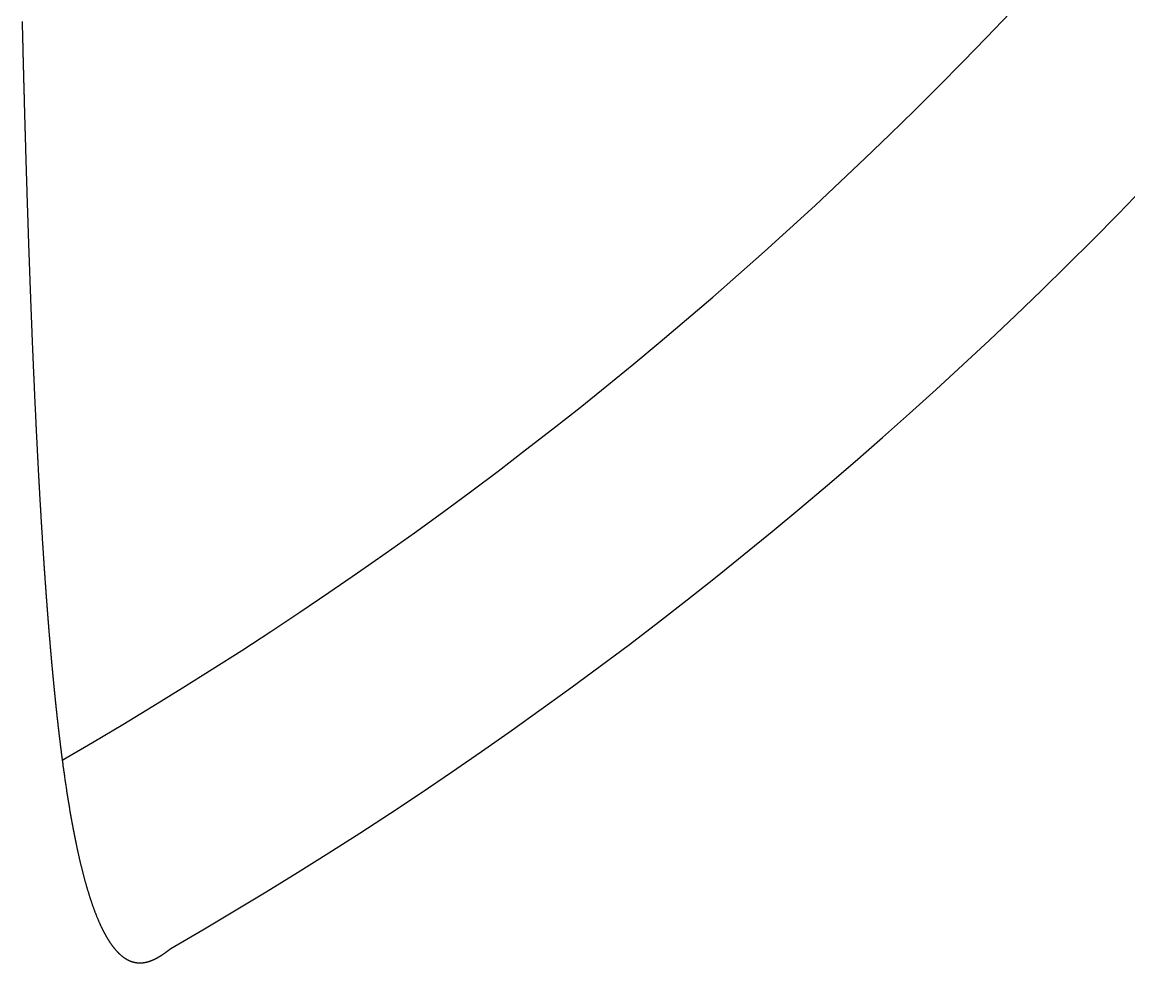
# Model space of a CAD drawing. Extents: x -1250 to 40800, y -500 to 29200.
# Drawn here: x 20945.3 to 21352.3, y 14587.4 to 14933.5 of the extents above; entities that cross this region are included whole.
import ezdxf

# ---------------------------------------------------------------- set-up
doc = ezdxf.new("R2010")
doc.units = 0
doc.header["$LTSCALE"] = 30
doc.header["$MEASUREMENT"] = 0
doc.layers.add('1', color=2, linetype='CONTINUOUS')
doc.layers.add('2', color=1, linetype='CONTINUOUS')

msp = doc.modelspace()

# ---------------------------------------------------------------- linework, layer by layer
at = {"layer": '1'}
msp.add_lwpolyline([(20945.25, 14933.68), (20945.26, 14933.38), (20945.27, 14933.08), (20945.27, 14932.78), (20945.28, 14932.48), (20945.29, 14932.19), (20945.29, 14931.89), (20945.3, 14931.59), (20945.31, 14931.29), (20945.32, 14930.99), (20945.32, 14930.69), (20945.33, 14930.4), (20945.34, 14930.1), (20945.35, 14929.8), (20945.35, 14929.5), (20945.36, 14929.21), (20945.37, 14928.91), (20945.38, 14928.61), (20945.38, 14928.31), (20945.39, 14928.02), (20945.4, 14927.72), (20945.4, 14927.43), (20945.41, 14927.13), (20945.42, 14926.83), (20945.43, 14926.54), (20945.43, 14926.24), (20945.44, 14925.95), (20945.45, 14925.65), (20945.46, 14925.36), (20945.46, 14925.06), (20945.47, 14924.77), (20945.48, 14924.47), (20945.48, 14924.18), (20945.49, 14923.88), (20945.5, 14923.59), (20945.51, 14923.29), (20945.51, 14923), (20945.52, 14922.71), (20945.53, 14922.41), (20945.54, 14922.12), (20945.54, 14921.83), (20945.55, 14921.53), (20945.56, 14921.24), (20945.57, 14920.95), (20945.57, 14920.66), (20945.58, 14920.36), (20945.59, 14920.07), (20945.6, 14919.78), (20945.6, 14919.49), (20945.61, 14919.19), (20945.62, 14918.9), (20945.62, 14918.61), (20945.63, 14918.32), (20945.64, 14918.03), (20945.65, 14917.74), (20945.66, 14917.45), (20945.66, 14917.16), (20945.67, 14916.87), (20945.68, 14916.58), (20945.69, 14916.29), (20945.69, 14916), (20945.7, 14915.71), (20945.71, 14915.42), (20945.71, 14915.13), (20945.72, 14914.84), (20945.73, 14914.55), (20945.74, 14914.26), (20945.75, 14913.97), (20945.75, 14913.68), (20945.76, 14913.39), (20945.77, 14913.1), (20945.78, 14912.82), (20945.78, 14912.53), (20945.79, 14912.24), (20945.8, 14911.95), (20945.81, 14911.66), (20945.81, 14911.38), (20945.82, 14911.09), (20945.83, 14910.8), (20945.84, 14910.52), (20945.84, 14910.23), (20945.85, 14909.94), (20945.86, 14909.66), (20945.87, 14909.37), (20945.88, 14909.08), (20945.88, 14908.8), (20945.89, 14908.51), (20945.9, 14908.22), (20945.9, 14907.94), (20945.91, 14907.65), (20945.92, 14907.37), (20945.93, 14907.08), (20945.94, 14906.8), (20945.94, 14906.51), (20945.95, 14906.23), (20945.96, 14905.95), (20945.97, 14905.66), (20945.97, 14905.38), (20945.98, 14905.09), (20945.99, 14904.81), (20946, 14904.53), (20946.01, 14904.24), (20946.01, 14903.96), (20946.02, 14903.68), (20946.03, 14903.39), (20946.04, 14903.11), (20946.04, 14902.83), (20946.05, 14902.54), (20946.06, 14902.26), (20946.07, 14901.98), (20946.07, 14901.7), (20946.08, 14901.42), (20946.09, 14901.13), (20946.1, 14900.85), (20946.11, 14900.57), (20946.11, 14900.29), (20946.12, 14900.01), (20946.13, 14899.73), (20946.14, 14899.45), (20946.14, 14899.17), (20946.15, 14898.89), (20946.16, 14898.61), (20946.17, 14898.33), (20946.18, 14898.04), (20946.18, 14897.77), (20946.19, 14897.49), (20946.2, 14897.21), (20946.21, 14896.93), (20946.21, 14896.65), (20946.22, 14896.37), (20946.23, 14896.09), (20946.24, 14895.81), (20946.25, 14895.53), (20946.25, 14895.25), (20946.26, 14894.98), (20946.27, 14894.7), (20946.28, 14894.42), (20946.29, 14894.14), (20946.29, 14893.86), (20946.3, 14893.59), (20946.31, 14893.31), (20946.32, 14893.03), (20946.32, 14892.75), (20946.33, 14892.48), (20946.34, 14892.2), (20946.35, 14891.92), (20946.36, 14891.65), (20946.37, 14891.37), (20946.37, 14891.1), (20946.38, 14890.82), (20946.39, 14890.54), (20946.4, 14890.27), (20946.4, 14889.99), (20946.41, 14889.72), (20946.42, 14889.44), (20946.43, 14889.17), (20946.44, 14888.89), (20946.44, 14888.62), (20946.45, 14888.34), (20946.46, 14888.07), (20946.47, 14887.8), (20946.48, 14887.52), (20946.48, 14887.25), (20946.49, 14886.97), (20946.5, 14886.7), (20946.51, 14886.43), (20946.52, 14886.15), (20946.52, 14885.88), (20946.53, 14885.61), (20946.54, 14885.33), (20946.55, 14885.06), (20946.56, 14884.79), (20946.56, 14884.52), (20946.57, 14884.25), (20946.58, 14883.97), (20946.59, 14883.7), (20946.6, 14883.43), (20946.61, 14883.16), (20946.61, 14882.89), (20946.62, 14882.62), (20946.63, 14882.34), (20946.64, 14882.07), (20946.64, 14881.8), (20946.65, 14881.53), (20946.66, 14881.26), (20946.67, 14880.99), (20946.68, 14880.72), (20946.69, 14880.45), (20946.69, 14880.18), (20946.7, 14879.91), (20946.71, 14879.64), (20946.72, 14879.37), (20946.73, 14879.1), (20946.73, 14878.84), (20946.74, 14878.57), (20946.75, 14878.3), (20946.76, 14878.03), (20946.77, 14877.76), (20946.78, 14877.49), (20946.78, 14877.22), (20946.79, 14876.96), (20946.8, 14876.69), (20946.81, 14876.42), (20946.82, 14876.15), (20946.82, 14875.89), (20946.83, 14875.62), (20946.84, 14875.35), (20946.85, 14875.08), (20946.86, 14874.82), (20946.87, 14874.55), (20946.88, 14874.29), (20946.88, 14874.02), (20946.89, 14873.75), (20946.9, 14873.49), (20946.91, 14873.22), (20946.92, 14872.96), (20946.92, 14872.69), (20946.93, 14872.42), (20946.94, 14872.16), (20946.95, 14871.89), (20946.96, 14871.63), (20946.96, 14871.37), (20946.97, 14871.1), (20946.98, 14870.84), (20946.99, 14870.57), (20947, 14870.31), (20947.01, 14870.04), (20947.02, 14869.78), (20947.02, 14869.52), (20947.03, 14869.25), (20947.04, 14868.99), (20947.05, 14868.73), (20947.06, 14868.46), (20947.06, 14868.2), (20947.07, 14867.94), (20947.08, 14867.68), (20947.09, 14867.41), (20947.1, 14867.15), (20947.11, 14866.89), (20947.12, 14866.63), (20947.12, 14866.37), (20947.13, 14866.1), (20947.14, 14865.84), (20947.15, 14865.58), (20947.16, 14865.32), (20947.17, 14865.06), (20947.17, 14864.8), (20947.18, 14864.54), (20947.19, 14864.28), (20947.2, 14864.02), (20947.21, 14863.76), (20947.22, 14863.5), (20947.22, 14863.24), (20947.23, 14862.98), (20947.24, 14862.72), (20947.25, 14862.46), (20947.26, 14862.2), (20947.27, 14861.94), (20947.28, 14861.68), (20947.29, 14861.42), (20947.29, 14861.16), (20947.3, 14860.9), (20947.31, 14860.64), (20947.32, 14860.39), (20947.33, 14860.13), (20947.34, 14859.87), (20947.34, 14859.61), (20947.35, 14859.36), (20947.36, 14859.1), (20947.37, 14858.84), (20947.38, 14858.58), (20947.39, 14858.33), (20947.4, 14858.07), (20947.4, 14857.81), (20947.41, 14857.56), (20947.42, 14857.3), (20947.43, 14857.04), (20947.44, 14856.79), (20947.45, 14856.53), (20947.46, 14856.28), (20947.46, 14856.02), (20947.47, 14855.76), (20947.48, 14855.51), (20947.49, 14855.25), (20947.5, 14855), (20947.51, 14854.74), (20947.52, 14854.49), (20947.53, 14854.23), (20947.53, 14853.98), (20947.54, 14853.73), (20947.55, 14853.47), (20947.56, 14853.22), (20947.57, 14852.96), (20947.58, 14852.71), (20947.59, 14852.46), (20947.59, 14852.2), (20947.6, 14851.95), (20947.61, 14851.7), (20947.62, 14851.44), (20947.63, 14851.19), (20947.64, 14850.94), (20947.65, 14850.69), (20947.65, 14850.43), (20947.66, 14850.18), (20947.67, 14849.93), (20947.68, 14849.68), (20947.69, 14849.43), (20947.7, 14849.17), (20947.71, 14848.92), (20947.72, 14848.67), (20947.72, 14848.42), (20947.73, 14848.17), (20947.74, 14847.92), (20947.75, 14847.67), (20947.76, 14847.42), (20947.77, 14847.17), (20947.78, 14846.92), (20947.79, 14846.67), (20947.79, 14846.42), (20947.8, 14846.17), (20947.81, 14845.92), (20947.82, 14845.67), (20947.83, 14845.42), (20947.84, 14845.17), (20947.85, 14844.92), (20947.86, 14844.67), (20947.87, 14844.42), (20947.88, 14844.17), (20947.88, 14843.93), (20947.89, 14843.68), (20947.9, 14843.43), (20947.91, 14843.18), (20947.92, 14842.93), (20947.93, 14842.69), (20947.94, 14842.44), (20947.95, 14842.19), (20947.96, 14841.94), (20947.96, 14841.7), (20947.97, 14841.45), (20947.98, 14841.2), (20947.99, 14840.96), (20948, 14840.71), (20948.01, 14840.46), (20948.02, 14840.22), (20948.03, 14839.97), (20948.04, 14839.73), (20948.04, 14839.48), (20948.05, 14839.23), (20948.06, 14838.99), (20948.07, 14838.74), (20948.08, 14838.5), (20948.09, 14838.25), (20948.1, 14838.01), (20948.11, 14837.76), (20948.12, 14837.52), (20948.12, 14837.28), (20948.13, 14837.03), (20948.14, 14836.79), (20948.15, 14836.54), (20948.16, 14836.3), (20948.17, 14836.06), (20948.18, 14835.81), (20948.19, 14835.57), (20948.2, 14835.33), (20948.21, 14835.08), (20948.21, 14834.84), (20948.22, 14834.6), (20948.23, 14834.35), (20948.24, 14834.11), (20948.25, 14833.87), (20948.26, 14833.63), (20948.27, 14833.39), (20948.28, 14833.14), (20948.29, 14832.9), (20948.3, 14832.66), (20948.3, 14832.42), (20948.31, 14832.18), (20948.32, 14831.94), (20948.33, 14831.7), (20948.34, 14831.46), (20948.35, 14831.21), (20948.36, 14830.97), (20948.37, 14830.73), (20948.38, 14830.49), (20948.39, 14830.25), (20948.4, 14830.01), (20948.41, 14829.77), (20948.42, 14829.53), (20948.42, 14829.29), (20948.43, 14829.05), (20948.44, 14828.82), (20948.45, 14828.58), (20948.46, 14828.34), (20948.47, 14828.1), (20948.48, 14827.86), (20948.49, 14827.62), (20948.5, 14827.38), (20948.51, 14827.15), (20948.52, 14826.91), (20948.53, 14826.67), (20948.54, 14826.43), (20948.54, 14826.19), (20948.55, 14825.96), (20948.56, 14825.72), (20948.57, 14825.48), (20948.58, 14825.25), (20948.59, 14825.01), (20948.6, 14824.77), (20948.61, 14824.54), (20948.62, 14824.3), (20948.63, 14824.06), (20948.64, 14823.83), (20948.65, 14823.59), (20948.66, 14823.36), (20948.66, 14823.12), (20948.67, 14822.88), (20948.68, 14822.65), (20948.69, 14822.41), (20948.7, 14822.18), (20948.71, 14821.94), (20948.72, 14821.71), (20948.73, 14821.47), (20948.74, 14821.24), (20948.75, 14821.01), (20948.76, 14820.77), (20948.77, 14820.54), (20948.78, 14820.3), (20948.79, 14820.07), (20948.8, 14819.84), (20948.8, 14819.6), (20948.81, 14819.37), (20948.82, 14819.14), (20948.83, 14818.9), (20948.84, 14818.67), (20948.85, 14818.44), (20948.86, 14818.21), (20948.87, 14817.97), (20948.88, 14817.74), (20948.89, 14817.51), (20948.9, 14817.28), (20948.91, 14817.04), (20948.92, 14816.81), (20948.93, 14816.58), (20948.94, 14816.35), (20948.95, 14816.12), (20948.96, 14815.89), (20948.97, 14815.66), (20948.97, 14815.43), (20948.98, 14815.2), (20948.99, 14814.96), (20949, 14814.73), (20949.01, 14814.5), (20949.02, 14814.27), (20949.03, 14814.04), (20949.04, 14813.81), (20949.05, 14813.58), (20949.06, 14813.36), (20949.07, 14813.13), (20949.08, 14812.9), (20949.09, 14812.67), (20949.1, 14812.44), (20949.11, 14812.21), (20949.12, 14811.98), (20949.13, 14811.75), (20949.14, 14811.52), (20949.15, 14811.3), (20949.16, 14811.07), (20949.17, 14810.84), (20949.18, 14810.61), (20949.19, 14810.39), (20949.2, 14810.16), (20949.21, 14809.93), (20949.21, 14809.7), (20949.22, 14809.48), (20949.23, 14809.25), (20949.24, 14809.02), (20949.25, 14808.8), (20949.26, 14808.57), (20949.27, 14808.34), (20949.28, 14808.12), (20949.29, 14807.89), (20949.3, 14807.67), (20949.31, 14807.44), (20949.32, 14807.21), (20949.33, 14806.99), (20949.34, 14806.76), (20949.35, 14806.54), (20949.36, 14806.31), (20949.37, 14806.09), (20949.38, 14805.86), (20949.39, 14805.64), (20949.4, 14805.42), (20949.41, 14805.19), (20949.42, 14804.97), (20949.43, 14804.74), (20949.44, 14804.52), (20949.45, 14804.29), (20949.46, 14804.07), (20949.47, 14803.85), (20949.48, 14803.62), (20949.49, 14803.4), (20949.5, 14803.18), (20949.51, 14802.96), (20949.52, 14802.73), (20949.53, 14802.51), (20949.54, 14802.29), (20949.54, 14802.07), (20949.55, 14801.84), (20949.56, 14801.62), (20949.57, 14801.4), (20949.59, 14801.18), (20949.6, 14800.96), (20949.61, 14800.73), (20949.62, 14800.51), (20949.62, 14800.29), (20949.63, 14800.07), (20949.64, 14799.85), (20949.65, 14799.63), (20949.66, 14799.41), (20949.67, 14799.19), (20949.68, 14798.97), (20949.69, 14798.75), (20949.7, 14798.53), (20949.71, 14798.31), (20949.72, 14798.09), (20949.73, 14797.87), (20949.74, 14797.65), (20949.75, 14797.43), (20949.76, 14797.21), (20949.77, 14796.99), (20949.78, 14796.77), (20949.79, 14796.56), (20949.8, 14796.34), (20949.81, 14796.12), (20949.82, 14795.9), (20949.83, 14795.68), (20949.84, 14795.46), (20949.85, 14795.25), (20949.86, 14795.03), (20949.87, 14794.81), (20949.88, 14794.59), (20949.89, 14794.38), (20949.9, 14794.16), (20949.91, 14793.94), (20949.92, 14793.73), (20949.93, 14793.51), (20949.94, 14793.29), (20949.95, 14793.08), (20949.96, 14792.86), (20949.97, 14792.64), (20949.98, 14792.43), (20949.99, 14792.21), (20950, 14792), (20950.01, 14791.78), (20950.02, 14791.56), (20950.03, 14791.35), (20950.04, 14791.13), (20950.05, 14790.92), (20950.06, 14790.7), (20950.07, 14790.49), (20950.08, 14790.28), (20950.09, 14790.06), (20950.11, 14789.85), (20950.12, 14789.63), (20950.12, 14789.42), (20950.13, 14789.2), (20950.14, 14788.99), (20950.16, 14788.78), (20950.17, 14788.56), (20950.18, 14788.35), (20950.19, 14788.14), (20950.2, 14787.92), (20950.21, 14787.71), (20950.22, 14787.5), (20950.23, 14787.29), (20950.24, 14787.07), (20950.25, 14786.86), (20950.26, 14786.65), (20950.27, 14786.44), (20950.28, 14786.22), (20950.29, 14786.01), (20950.3, 14785.8), (20950.31, 14785.59), (20950.32, 14785.38), (20950.33, 14785.17), (20950.34, 14784.96), (20950.35, 14784.75), (20950.36, 14784.54), (20950.37, 14784.32), (20950.38, 14784.11), (20950.39, 14783.9), (20950.4, 14783.69), (20950.41, 14783.48), (20950.42, 14783.27), (20950.43, 14783.06), (20950.44, 14782.85), (20950.45, 14782.64), (20950.46, 14782.43), (20950.47, 14782.23), (20950.48, 14782.02), (20950.49, 14781.81), (20950.5, 14781.6), (20950.52, 14781.39), (20950.53, 14781.18), (20950.54, 14780.97), (20950.55, 14780.76), (20950.56, 14780.56), (20950.57, 14780.35), (20950.58, 14780.14), (20950.59, 14779.93), (20950.6, 14779.73), (20950.61, 14779.52), (20950.62, 14779.31), (20950.63, 14779.1), (20950.64, 14778.9), (20950.65, 14778.69), (20950.66, 14778.48), (20950.67, 14778.28), (20950.68, 14778.07), (20950.69, 14777.86), (20950.7, 14777.66), (20950.71, 14777.45), (20950.72, 14777.25), (20950.73, 14777.04), (20950.74, 14776.83), (20950.76, 14776.63), (20950.77, 14776.42), (20950.78, 14776.22), (20950.79, 14776.01), (20950.8, 14775.81), (20950.81, 14775.6), (20950.82, 14775.4), (20950.83, 14775.2), (20950.84, 14774.99), (20950.85, 14774.79), (20950.86, 14774.58), (20950.87, 14774.38), (20950.88, 14774.17), (20950.89, 14773.97), (20950.9, 14773.77), (20950.91, 14773.56), (20950.92, 14773.36), (20950.94, 14773.16), (20950.95, 14772.96), (20950.96, 14772.75), (20950.97, 14772.55), (20950.98, 14772.35), (20950.99, 14772.14), (20951, 14771.94), (20951.01, 14771.74), (20951.02, 14771.54), (20951.03, 14771.34), (20951.04, 14771.13), (20951.05, 14770.93), (20951.06, 14770.73), (20951.07, 14770.53), (20951.08, 14770.33), (20951.09, 14770.13), (20951.11, 14769.93), (20951.12, 14769.73), (20951.13, 14769.53), (20951.14, 14769.33), (20951.15, 14769.12), (20951.16, 14768.92), (20951.17, 14768.72), (20951.18, 14768.52), (20951.19, 14768.33), (20951.2, 14768.12), (20951.21, 14767.93), (20951.22, 14767.73), (20951.23, 14767.53), (20951.24, 14767.33), (20951.26, 14767.13), (20951.27, 14766.93), (20951.28, 14766.73), (20951.29, 14766.53), (20951.3, 14766.33), (20951.31, 14766.14), (20951.32, 14765.94), (20951.33, 14765.74), (20951.34, 14765.54), (20951.35, 14765.34), (20951.36, 14765.15), (20951.38, 14764.95), (20951.38, 14764.75), (20951.4, 14764.56), (20951.41, 14764.36), (20951.42, 14764.16), (20951.43, 14763.96), (20951.44, 14763.77), (20951.45, 14763.57), (20951.46, 14763.38), (20951.47, 14763.18), (20951.48, 14762.98), (20951.49, 14762.79), (20951.51, 14762.59), (20951.52, 14762.4), (20951.53, 14762.2), (20951.54, 14762), (20951.55, 14761.81), (20951.56, 14761.61), (20951.57, 14761.42), (20951.58, 14761.22), (20951.59, 14761.03), (20951.6, 14760.83), (20951.62, 14760.64), (20951.62, 14760.45), (20951.64, 14760.25), (20951.65, 14760.06), (20951.66, 14759.86), (20951.67, 14759.67), (20951.68, 14759.48), (20951.69, 14759.28), (20951.7, 14759.09), (20951.71, 14758.9), (20951.72, 14758.7), (20951.74, 14758.51), (20951.75, 14758.32), (20951.76, 14758.12), (20951.77, 14757.93), (20951.78, 14757.74), (20951.79, 14757.55), (20951.8, 14757.36), (20951.81, 14757.16), (20951.82, 14756.97), (20951.84, 14756.78), (20951.85, 14756.59), (20951.86, 14756.4), (20951.87, 14756.21), (20951.88, 14756.01), (20951.89, 14755.82), (20951.9, 14755.63), (20951.91, 14755.44), (20951.92, 14755.25), (20951.94, 14755.06), (20951.95, 14754.87), (20951.96, 14754.68), (20951.97, 14754.49), (20951.98, 14754.3), (20951.99, 14754.11), (20952, 14753.92), (20952.01, 14753.73), (20952.03, 14753.54), (20952.04, 14753.35), (20952.05, 14753.16), (20952.06, 14752.97), (20952.07, 14752.78), (20952.08, 14752.6), (20952.09, 14752.41), (20952.1, 14752.22), (20952.12, 14752.03), (20952.12, 14751.84), (20952.14, 14751.65), (20952.15, 14751.47), (20952.16, 14751.28), (20952.17, 14751.09), (20952.18, 14750.9), (20952.19, 14750.72), (20952.21, 14750.53), (20952.22, 14750.34), (20952.23, 14750.15), (20952.24, 14749.97), (20952.25, 14749.78), (20952.26, 14749.59), (20952.27, 14749.41), (20952.28, 14749.22), (20952.29, 14749.03), (20952.31, 14748.85), (20952.32, 14748.66), (20952.33, 14748.48), (20952.34, 14748.29), (20952.35, 14748.11), (20952.36, 14747.92), (20952.38, 14747.73), (20952.39, 14747.55), (20952.4, 14747.36), (20952.41, 14747.18), (20952.42, 14747), (20952.43, 14746.81), (20952.44, 14746.63), (20952.46, 14746.44), (20952.47, 14746.26), (20952.48, 14746.07), (20952.49, 14745.89), (20952.5, 14745.71), (20952.51, 14745.52), (20952.52, 14745.34), (20952.54, 14745.16), (20952.55, 14744.97), (20952.56, 14744.79), (20952.57, 14744.61), (20952.58, 14744.42), (20952.59, 14744.24), (20952.6, 14744.06), (20952.62, 14743.88), (20952.63, 14743.69), (20952.64, 14743.51), (20952.65, 14743.33), (20952.66, 14743.15), (20952.67, 14742.96), (20952.68, 14742.78), (20952.7, 14742.6), (20952.71, 14742.42), (20952.72, 14742.24), (20952.73, 14742.06), (20952.74, 14741.88), (20952.75, 14741.7), (20952.77, 14741.51), (20952.78, 14741.33), (20952.79, 14741.15), (20952.8, 14740.97), (20952.81, 14740.79), (20952.82, 14740.61), (20952.84, 14740.43), (20952.85, 14740.25), (20952.86, 14740.07), (20952.87, 14739.89), (20952.88, 14739.71), (20952.89, 14739.53), (20952.9, 14739.36), (20952.92, 14739.18), (20952.93, 14739), (20952.94, 14738.82), (20952.95, 14738.64), (20952.96, 14738.46), (20952.97, 14738.28), (20952.99, 14738.1), (20953, 14737.93), (20953.01, 14737.75), (20953.02, 14737.57), (20953.03, 14737.39), (20953.04, 14737.22), (20953.06, 14737.04), (20953.07, 14736.86), (20953.08, 14736.68), (20953.09, 14736.51), (20953.1, 14736.33), (20953.12, 14736.15), (20953.13, 14735.98), (20953.14, 14735.8), (20953.15, 14735.62), (20953.16, 14735.45), (20953.18, 14735.27), (20953.19, 14735.09), (20953.2, 14734.92), (20953.21, 14734.74), (20953.22, 14734.57), (20953.23, 14734.39), (20953.25, 14734.22), (20953.26, 14734.04), (20953.27, 14733.87), (20953.28, 14733.69), (20953.29, 14733.52), (20953.3, 14733.34), (20953.32, 14733.17), (20953.33, 14732.99), (20953.34, 14732.82), (20953.35, 14732.64), (20953.37, 14732.47), (20953.38, 14732.3), (20953.39, 14732.12), (20953.4, 14731.95), (20953.41, 14731.77), (20953.42, 14731.6), (20953.44, 14731.43), (20953.45, 14731.25), (20953.46, 14731.08), (20953.47, 14730.91), (20953.48, 14730.74), (20953.5, 14730.56), (20953.51, 14730.39), (20953.52, 14730.22), (20953.53, 14730.05), (20953.54, 14729.87), (20953.56, 14729.7), (20953.57, 14729.53), (20953.58, 14729.36), (20953.59, 14729.19), (20953.6, 14729.02), (20953.62, 14728.84), (20953.63, 14728.67), (20953.64, 14728.5), (20953.65, 14728.33), (20953.66, 14728.16), (20953.68, 14727.99), (20953.69, 14727.82), (20953.7, 14727.65), (20953.71, 14727.48), (20953.72, 14727.31), (20953.74, 14727.14), (20953.75, 14726.97), (20953.76, 14726.8), (20953.77, 14726.63), (20953.79, 14726.46), (20953.8, 14726.29), (20953.81, 14726.12), (20953.82, 14725.95), (20953.83, 14725.78), (20953.85, 14725.61), (20953.86, 14725.44), (20953.87, 14725.28), (20953.88, 14725.11), (20953.89, 14724.94), (20953.91, 14724.77), (20953.92, 14724.6), (20953.93, 14724.43), (20953.94, 14724.27), (20953.96, 14724.1), (20953.97, 14723.93), (20953.98, 14723.76), (20953.99, 14723.6), (20954.01, 14723.43), (20954.02, 14723.26), (20954.03, 14723.09), (20954.04, 14722.93), (20954.05, 14722.76), (20954.07, 14722.59), (20954.08, 14722.43), (20954.09, 14722.26), (20954.1, 14722.1), (20954.12, 14721.93), (20954.13, 14721.76), (20954.14, 14721.6), (20954.15, 14721.43), (20954.16, 14721.27), (20954.18, 14721.1), (20954.19, 14720.94), (20954.2, 14720.77), (20954.21, 14720.61), (20954.23, 14720.44), (20954.24, 14720.28), (20954.25, 14720.11), (20954.26, 14719.95), (20954.28, 14719.78), (20954.29, 14719.62), (20954.3, 14719.45), (20954.31, 14719.29), (20954.33, 14719.13), (20954.34, 14718.96), (20954.35, 14718.8), (20954.36, 14718.63), (20954.38, 14718.47), (20954.39, 14718.31), (20954.4, 14718.15), (20954.41, 14717.98), (20954.43, 14717.82), (20954.44, 14717.66), (20954.45, 14717.49), (20954.46, 14717.33), (20954.47, 14717.17), (20954.49, 14717.01), (20954.5, 14716.84), (20954.51, 14716.68), (20954.53, 14716.52), (20954.54, 14716.36), (20954.55, 14716.2), (20954.56, 14716.04), (20954.57, 14715.88), (20954.59, 14715.71), (20954.6, 14715.55), (20954.61, 14715.39), (20954.62, 14715.23), (20954.64, 14715.07), (20954.65, 14714.91), (20954.66, 14714.75), (20954.68, 14714.59), (20954.69, 14714.43), (20954.7, 14714.27), (20954.71, 14714.11), (20954.73, 14713.95), (20954.74, 14713.79), (20954.75, 14713.63), (20954.76, 14713.47), (20954.78, 14713.31), (20954.79, 14713.15), (20954.8, 14712.99), (20954.81, 14712.83), (20954.83, 14712.67), (20954.84, 14712.52), (20954.85, 14712.36), (20954.87, 14712.2), (20954.88, 14712.04), (20954.89, 14711.88), (20954.9, 14711.72), (20954.92, 14711.57), (20954.93, 14711.41), (20954.94, 14711.25), (20954.95, 14711.09), (20954.97, 14710.94), (20954.98, 14710.78), (20954.99, 14710.62), (20955.01, 14710.46), (20955.02, 14710.31), (20955.03, 14710.15), (20955.04, 14709.99), (20955.06, 14709.84), (20955.07, 14709.68), (20955.08, 14709.52), (20955.09, 14709.37), (20955.11, 14709.21), (20955.12, 14709.06), (20955.13, 14708.9), (20955.15, 14708.74), (20955.16, 14708.59), (20955.17, 14708.43), (20955.18, 14708.28), (20955.2, 14708.12), (20955.21, 14707.97), (20955.22, 14707.81), (20955.24, 14707.66), (20955.25, 14707.5), (20955.26, 14707.35), (20955.27, 14707.19), (20955.29, 14707.04), (20955.3, 14706.88), (20955.31, 14706.73), (20955.33, 14706.58), (20955.34, 14706.42), (20955.35, 14706.27), (20955.37, 14706.12), (20955.38, 14705.96), (20955.39, 14705.81), (20955.4, 14705.66), (20955.42, 14705.5), (20955.43, 14705.35), (20955.44, 14705.2), (20955.46, 14705.04), (20955.47, 14704.89), (20955.48, 14704.74), (20955.49, 14704.59), (20955.51, 14704.43), (20955.52, 14704.28), (20955.53, 14704.13), (20955.55, 14703.98), (20955.56, 14703.83), (20955.57, 14703.68), (20955.59, 14703.52), (20955.6, 14703.37), (20955.61, 14703.22), (20955.62, 14703.07), (20955.64, 14702.92), (20955.65, 14702.77), (20955.66, 14702.62), (20955.68, 14702.47), (20955.69, 14702.32), (20955.7, 14702.17), (20955.72, 14702.02), (20955.73, 14701.87), (20955.74, 14701.72), (20955.76, 14701.57), (20955.77, 14701.42), (20955.78, 14701.27), (20955.79, 14701.12), (20955.81, 14700.97), (20955.82, 14700.82), (20955.83, 14700.67), (20955.85, 14700.52), (20955.86, 14700.37), (20955.88, 14700.22), (20955.89, 14700.07), (20955.9, 14699.93), (20955.91, 14699.78), (20955.93, 14699.63), (20955.94, 14699.48), (20955.95, 14699.33), (20955.97, 14699.18), (20955.98, 14699.04), (20955.99, 14698.89), (20956.01, 14698.74), (20956.02, 14698.59), (20956.03, 14698.45), (20956.05, 14698.3), (20956.06, 14698.15), (20956.07, 14698.01), (20956.09, 14697.86), (20956.1, 14697.71), (20956.11, 14697.57), (20956.13, 14697.42), (20956.14, 14697.27), (20956.15, 14697.13), (20956.17, 14696.98), (20956.18, 14696.83), (20956.19, 14696.69), (20956.21, 14696.54), (20956.22, 14696.4), (20956.23, 14696.25), (20956.25, 14696.11), (20956.26, 14695.96), (20956.27, 14695.82), (20956.29, 14695.67), (20956.3, 14695.53), (20956.31, 14695.38), (20956.33, 14695.24), (20956.34, 14695.09), (20956.35, 14694.95), (20956.37, 14694.8), (20956.38, 14694.66), (20956.39, 14694.52), (20956.41, 14694.37), (20956.42, 14694.23), (20956.43, 14694.08), (20956.45, 14693.94), (20956.46, 14693.8), (20956.47, 14693.65), (20956.49, 14693.51), (20956.5, 14693.37), (20956.52, 14693.23), (20956.53, 14693.08), (20956.54, 14692.94), (20956.56, 14692.8), (20956.57, 14692.66), (20956.58, 14692.51), (20956.6, 14692.37), (20956.61, 14692.23), (20956.62, 14692.09), (20956.64, 14691.94), (20956.65, 14691.8), (20956.66, 14691.66), (20956.68, 14691.52), (20956.69, 14691.38), (20956.71, 14691.24), (20956.72, 14691.1), (20956.73, 14690.96), (20956.75, 14690.81), (20956.76, 14690.67), (20956.77, 14690.53), (20956.79, 14690.39), (20956.8, 14690.25), (20956.81, 14690.11), (20956.83, 14689.97), (20956.84, 14689.83), (20956.86, 14689.69), (20956.87, 14689.55), (20956.88, 14689.41), (20956.9, 14689.27), (20956.91, 14689.13), (20956.92, 14688.99), (20956.94, 14688.85), (20956.95, 14688.72), (20956.96, 14688.58), (20956.98, 14688.44), (20956.99, 14688.3), (20957.01, 14688.16), (20957.02, 14688.02), (20957.03, 14687.88), (20957.05, 14687.75), (20957.06, 14687.61), (20957.07, 14687.47), (20957.09, 14687.33), (20957.1, 14687.19), (20957.12, 14687.06), (20957.13, 14686.92), (20957.14, 14686.78), (20957.16, 14686.64), (20957.17, 14686.51), (20957.19, 14686.37), (20957.2, 14686.23), (20957.21, 14686.1), (20957.23, 14685.96), (20957.24, 14685.82), (20957.25, 14685.69), (20957.27, 14685.55), (20957.28, 14685.41), (20957.3, 14685.28), (20957.31, 14685.14), (20957.32, 14685.01), (20957.34, 14684.87), (20957.35, 14684.73), (20957.37, 14684.6), (20957.38, 14684.46), (20957.39, 14684.33), (20957.41, 14684.19), (20957.42, 14684.06), (20957.44, 14683.92), (20957.45, 14683.79), (20957.46, 14683.65), (20957.48, 14683.52), (20957.49, 14683.38), (20957.51, 14683.25), (20957.52, 14683.12), (20957.53, 14682.98), (20957.55, 14682.85), (20957.56, 14682.71), (20957.58, 14682.58), (20957.59, 14682.45), (20957.6, 14682.31), (20957.62, 14682.18), (20957.63, 14682.05), (20957.65, 14681.91), (20957.66, 14681.78), (20957.67, 14681.65), (20957.69, 14681.52), (20957.7, 14681.38), (20957.72, 14681.25), (20957.73, 14681.12), (20957.74, 14680.99), (20957.76, 14680.85), (20957.77, 14680.72), (20957.79, 14680.59), (20957.8, 14680.46), (20957.81, 14680.33), (20957.83, 14680.19), (20957.84, 14680.06), (20957.86, 14679.93), (20957.87, 14679.8), (20957.89, 14679.67), (20957.9, 14679.54), (20957.91, 14679.41), (20957.93, 14679.28), (20957.94, 14679.15), (20957.96, 14679.01), (20957.97, 14678.88), (20957.99, 14678.75), (20958, 14678.62), (20958.01, 14678.49), (20958.03, 14678.36), (20958.04, 14678.23), (20958.06, 14678.1), (20958.07, 14677.97), (20958.09, 14677.85), (20958.1, 14677.72), (20958.11, 14677.59), (20958.13, 14677.46), (20958.14, 14677.33), (20958.16, 14677.2), (20958.17, 14677.07), (20958.19, 14676.94), (20958.2, 14676.81), (20958.21, 14676.69), (20958.23, 14676.56), (20958.24, 14676.43), (20958.26, 14676.3), (20958.27, 14676.17), (20958.29, 14676.04), (20958.3, 14675.92), (20958.31, 14675.79), (20958.33, 14675.66), (20958.34, 14675.53), (20958.36, 14675.41), (20958.37, 14675.28), (20958.39, 14675.15), (20958.4, 14675.03), (20958.42, 14674.9), (20958.43, 14674.77), (20958.44, 14674.65), (20958.46, 14674.52), (20958.47, 14674.39), (20958.49, 14674.27), (20958.5, 14674.14), (20958.52, 14674.01), (20958.53, 14673.89), (20958.54, 14673.76), (20958.56, 14673.64), (20958.57, 14673.51), (20958.59, 14673.39), (20958.6, 14673.26), (20958.62, 14673.14), (20958.63, 14673.01), (20958.65, 14672.89), (20958.66, 14672.76), (20958.68, 14672.64), (20958.69, 14672.51), (20958.71, 14672.39), (20958.72, 14672.26), (20958.73, 14672.14), (20958.75, 14672.01), (20958.76, 14671.89), (20958.78, 14671.77), (20958.79, 14671.64), (20958.81, 14671.52), (20958.82, 14671.4), (20958.84, 14671.27), (20958.85, 14671.15), (20958.87, 14671.03), (20958.88, 14670.9), (20958.9, 14670.78), (20958.91, 14670.66), (20958.93, 14670.53), (20958.94, 14670.41), (20958.96, 14670.29), (20958.97, 14670.17), (20958.98, 14670.04), (20959, 14669.92), (20959.01, 14669.8), (20959.03, 14669.68), (20959.04, 14669.56), (20959.06, 14669.43), (20959.07, 14669.31), (20959.09, 14669.19), (20959.1, 14669.07), (20959.12, 14668.95), (20959.13, 14668.83), (20959.15, 14668.71), (20959.16, 14668.58), (20959.18, 14668.46), (20959.19, 14668.34), (20959.21, 14668.22), (20959.22, 14668.1), (20959.23, 14667.98), (20959.25, 14667.86), (20959.26, 14667.74), (20959.28, 14667.62), (20959.29, 14667.5), (20959.31, 14667.38), (20959.32, 14667.26), (20959.34, 14667.14), (20959.35, 14667.02), (20959.37, 14666.9), (20959.38, 14666.78), (20959.4, 14666.67), (20959.41, 14666.55), (20959.43, 14666.43), (20959.44, 14666.31), (20959.46, 14666.19), (20959.47, 14666.07), (20959.49, 14665.95), (20959.5, 14665.83), (20959.52, 14665.72), (20959.53, 14665.6), (20959.55, 14665.48), (20959.56, 14665.36), (20959.58, 14665.24), (20959.59, 14665.13), (20959.61, 14665.01), (20959.62, 14664.89), (20959.64, 14664.77), (20959.65, 14664.66), (20959.67, 14664.54), (20959.68, 14664.42), (20959.7, 14664.31), (20959.71, 14664.19), (20959.73, 14664.07), (20959.74, 14663.96), (20959.76, 14663.84), (20959.77, 14663.72), (20959.79, 14663.61), (20959.8, 14663.49), (20959.82, 14663.38), (20959.83, 14663.26), (20959.85, 14663.14), (20959.86, 14663.03), (20959.88, 14662.91), (20959.89, 14662.8), (20959.91, 14662.68), (20959.92, 14662.57), (20959.94, 14662.45), (20959.96, 14662.34), (20959.97, 14662.22), (20959.98, 14662.11), (20960, 14661.99), (20960.05, 14661.58), (20960.11, 14661.17), (20960.17, 14660.76), (20960.22, 14660.35), (20960.28, 14659.94), (20960.33, 14659.54), (20960.39, 14659.13), (20960.44, 14658.73), (20960.5, 14658.33), (20960.55, 14657.92), (20960.61, 14657.53), (20960.67, 14657.13), (20960.72, 14656.73), (20960.78, 14656.34), (20960.83, 14655.95), (20960.89, 14655.55), (20960.95, 14655.16), (20961, 14654.78), (20961.06, 14654.39), (20961.12, 14654), (20961.17, 14653.62), (20961.23, 14653.23), (20961.29, 14652.85), (20961.34, 14652.47), (20961.4, 14652.09), (20961.46, 14651.72), (20961.51, 14651.34), (20961.57, 14650.96), (20961.63, 14650.59), (20961.69, 14650.22), (20961.74, 14649.85), (20961.8, 14649.48), (20961.86, 14649.11), (20961.92, 14648.75), (20961.97, 14648.38), (20962.03, 14648.02), (20962.09, 14647.66), (20962.15, 14647.29), (20962.21, 14646.93), (20962.27, 14646.58), (20962.32, 14646.22), (20962.38, 14645.86), (20962.44, 14645.51), (20962.5, 14645.16), (20962.56, 14644.81), (20962.62, 14644.46), (20962.68, 14644.11), (20962.73, 14643.76), (20962.79, 14643.41), (20962.85, 14643.07), (20962.91, 14642.73), (20962.97, 14642.38), (20963.03, 14642.04), (20963.09, 14641.7), (20963.15, 14641.37), (20963.21, 14641.03), (20963.27, 14640.69), (20963.33, 14640.36), (20963.39, 14640.03), (20963.45, 14639.7), (20963.51, 14639.37), (20963.57, 14639.04), (20963.63, 14638.71), (20963.69, 14638.38), (20963.75, 14638.06), (20963.81, 14637.74), (20963.87, 14637.41), (20963.93, 14637.09), (20963.99, 14636.77), (20964.05, 14636.46), (20964.11, 14636.14), (20964.17, 14635.82), (20964.23, 14635.51), (20964.29, 14635.2), (20964.35, 14634.88), (20964.41, 14634.57), (20964.47, 14634.26), (20964.54, 14633.96), (20964.6, 14633.65), (20964.66, 14633.34), (20964.72, 14633.04), (20964.78, 14632.74), (20964.84, 14632.43), (20964.9, 14632.13), (20964.96, 14631.83), (20965.03, 14631.54), (20965.09, 14631.24), (20965.15, 14630.95), (20965.21, 14630.65), (20965.27, 14630.36), (20965.34, 14630.07), (20965.4, 14629.78), (20965.46, 14629.49), (20965.52, 14629.2), (20965.58, 14628.91), (20965.65, 14628.63), (20965.71, 14628.34), (20965.77, 14628.06), (20965.83, 14627.78), (20965.9, 14627.5), (20965.96, 14627.22), (20966.02, 14626.94), (20966.08, 14626.66), (20966.15, 14626.39), (20966.21, 14626.11), (20966.27, 14625.84), (20966.33, 14625.57), (20966.4, 14625.3), (20966.46, 14625.03), (20966.52, 14624.76), (20966.59, 14624.49), (20966.65, 14624.23), (20966.71, 14623.96), (20966.78, 14623.7), (20966.84, 14623.44), (20966.9, 14623.17), (20966.97, 14622.92), (20967.03, 14622.66), (20967.09, 14622.4), (20967.16, 14622.14), (20967.22, 14621.89), (20967.28, 14621.63), (20967.35, 14621.38), (20967.41, 14621.13), (20967.47, 14620.88), (20967.54, 14620.63), (20967.6, 14620.38), (20967.67, 14620.13), (20967.73, 14619.89), (20967.79, 14619.64), (20967.86, 14619.4), (20967.92, 14619.15), (20967.99, 14618.91), (20968.05, 14618.67), (20968.12, 14618.43), (20968.18, 14618.2), (20968.24, 14617.96), (20968.31, 14617.72), (20968.37, 14617.49), (20968.44, 14617.25), (20968.5, 14617.02), (20968.57, 14616.79), (20968.63, 14616.56), (20968.7, 14616.33), (20968.76, 14616.1), (20968.83, 14615.88), (20968.89, 14615.65), (20968.96, 14615.43), (20969.02, 14615.2), (20969.09, 14614.98), (20969.15, 14614.76), (20969.22, 14614.54), (20969.28, 14614.32), (20969.35, 14614.1), (20969.41, 14613.89), (20969.48, 14613.67), (20969.54, 14613.46), (20969.61, 14613.24), (20969.67, 14613.03), (20969.74, 14612.82), (20969.8, 14612.61), (20969.87, 14612.4), (20969.93, 14612.19), (20970, 14611.98), (20970.07, 14611.78), (20970.13, 14611.57), (20970.2, 14611.37), (20970.26, 14611.17), (20970.33, 14610.96), (20970.39, 14610.76), (20970.46, 14610.56), (20970.53, 14610.37), (20970.59, 14610.17), (20970.66, 14609.97), (20970.72, 14609.78), (20970.79, 14609.58), (20970.86, 14609.39), (20970.92, 14609.2), (20970.99, 14609), (20971.05, 14608.81), (20971.12, 14608.62), (20971.19, 14608.44), (20971.25, 14608.25), (20971.32, 14608.06), (20971.38, 14607.88), (20971.45, 14607.69), (20971.52, 14607.51), (20971.58, 14607.33), (20971.65, 14607.15), (20971.72, 14606.97), (20971.78, 14606.79), (20971.85, 14606.61), (20971.92, 14606.43), (20971.98, 14606.26), (20972.05, 14606.08), (20972.12, 14605.91), (20972.18, 14605.74), (20972.25, 14605.56), (20972.31, 14605.39), (20972.38, 14605.22), (20972.45, 14605.05), (20972.51, 14604.89), (20972.58, 14604.72), (20972.65, 14604.55), (20972.71, 14604.39), (20972.78, 14604.22), (20972.85, 14604.06), (20972.92, 14603.9), (20972.98, 14603.74), (20973.05, 14603.58), (20973.12, 14603.42), (20973.18, 14603.26), (20973.25, 14603.1), (20973.32, 14602.94), (20973.38, 14602.79), (20973.45, 14602.63), (20973.52, 14602.48), (20973.58, 14602.33), (20973.65, 14602.18), (20973.72, 14602.03), (20973.79, 14601.88), (20973.85, 14601.73), (20973.92, 14601.58), (20973.99, 14601.43), (20974.05, 14601.29), (20974.12, 14601.14), (20974.19, 14601), (20974.26, 14600.85), (20974.32, 14600.71), (20974.39, 14600.57), (20974.46, 14600.43), (20974.53, 14600.29), (20974.59, 14600.15), (20974.66, 14600.01), (20974.73, 14599.87), (20974.79, 14599.74), (20974.86, 14599.6), (20974.93, 14599.47), (20975, 14599.33), (20975.06, 14599.2), (20975.13, 14599.07), (20975.2, 14598.94), (20975.27, 14598.81), (20975.33, 14598.68), (20975.4, 14598.55), (20975.47, 14598.43), (20975.54, 14598.3), (20975.6, 14598.17), (20975.67, 14598.05), (20975.74, 14597.93), (20975.81, 14597.8), (20975.87, 14597.68), (20975.94, 14597.56), (20976.01, 14597.44), (20976.08, 14597.32), (20976.14, 14597.2), (20976.21, 14597.08), (20976.28, 14596.97), (20976.35, 14596.85), (20976.41, 14596.74), (20976.48, 14596.62), (20976.55, 14596.51), (20976.62, 14596.39), (20976.68, 14596.28), (20976.75, 14596.17), (20976.82, 14596.06), (20976.89, 14595.95), (20976.96, 14595.84), (20977.02, 14595.74), (20977.09, 14595.63), (20977.16, 14595.52), (20977.22, 14595.42), (20977.29, 14595.31), (20977.36, 14595.21), (20977.43, 14595.11), (20977.49, 14595), (20977.56, 14594.9), (20977.63, 14594.8), (20977.7, 14594.7), (20977.77, 14594.6), (20977.83, 14594.51), (20977.9, 14594.41), (20977.97, 14594.31), (20978.04, 14594.22), (20978.1, 14594.12), (20978.17, 14594.03), (20978.24, 14593.93), (20978.31, 14593.84), (20978.37, 14593.75), (20978.44, 14593.66), (20978.51, 14593.57), (20978.58, 14593.48), (20978.64, 14593.39), (20978.71, 14593.3), (20978.78, 14593.22), (20978.85, 14593.13), (20978.91, 14593.04), (20978.98, 14592.96), (20979.05, 14592.88), (20979.12, 14592.79), (20979.18, 14592.71), (20979.25, 14592.63), (20979.32, 14592.55), (20979.38, 14592.47), (20979.45, 14592.39), (20979.52, 14592.31), (20979.59, 14592.23), (20979.65, 14592.15), (20979.72, 14592.07), (20979.79, 14592), (20979.86, 14591.92), (20979.92, 14591.85), (20979.99, 14591.77), (20980.06, 14591.7), (20980.13, 14591.63), (20980.19, 14591.56), (20980.26, 14591.49), (20980.33, 14591.42), (20980.4, 14591.35), (20980.46, 14591.28), (20980.53, 14591.21), (20980.6, 14591.14), (20980.66, 14591.08), (20980.73, 14591.01), (20980.8, 14590.94), (20980.87, 14590.88), (20980.93, 14590.81), (20981, 14590.75), (20981.07, 14590.69), (20981.13, 14590.63), (20981.2, 14590.57), (20981.27, 14590.5), (20981.34, 14590.44), (20981.4, 14590.39), (20981.47, 14590.33), (20981.54, 14590.27), (20981.6, 14590.21), (20981.67, 14590.16), (20981.74, 14590.1), (20981.8, 14590.04), (20981.87, 14589.99), (20981.94, 14589.93), (20982, 14589.88), (20982.07, 14589.83), (20982.14, 14589.78), (20982.2, 14589.72), (20982.27, 14589.67), (20982.34, 14589.62), (20982.4, 14589.57), (20982.47, 14589.53), (20982.54, 14589.48), (20982.6, 14589.43), (20982.67, 14589.38), (20982.74, 14589.34), (20982.8, 14589.29), (20982.87, 14589.25), (20982.94, 14589.2), (20983, 14589.16), (20983.07, 14589.11), (20983.13, 14589.07), (20983.2, 14589.03), (20983.27, 14588.99), (20983.33, 14588.95), (20983.4, 14588.91), (20983.47, 14588.87), (20983.53, 14588.83), (20983.6, 14588.79), (20983.66, 14588.75), (20983.73, 14588.71), (20983.8, 14588.67), (20983.86, 14588.64), (20983.93, 14588.6), (20983.99, 14588.57), (20984.06, 14588.53), (20984.13, 14588.5), (20984.19, 14588.47), (20984.26, 14588.43), (20984.32, 14588.4), (20984.39, 14588.37), (20984.46, 14588.34), (20984.52, 14588.31), (20984.59, 14588.28), (20984.65, 14588.25), (20984.72, 14588.22), (20984.78, 14588.19), (20984.85, 14588.16), (20984.91, 14588.14), (20984.98, 14588.11), (20985.04, 14588.08), (20985.11, 14588.06), (20985.17, 14588.03), (20985.24, 14588.01), (20985.3, 14587.98), (20985.37, 14587.96), (20985.44, 14587.94), (20985.5, 14587.91), (20985.56, 14587.89), (20985.63, 14587.87), (20985.7, 14587.85), (20985.76, 14587.83), (20985.82, 14587.81), (20985.89, 14587.79), (20985.96, 14587.77), (20986.02, 14587.75), (20986.08, 14587.73), (20986.15, 14587.72), (20986.21, 14587.7), (20986.28, 14587.68), (20986.34, 14587.67), (20986.41, 14587.65), (20986.47, 14587.64), (20986.54, 14587.62), (20986.6, 14587.61), (20986.66, 14587.59), (20986.73, 14587.58), (20986.79, 14587.57), (20986.86, 14587.56), (20986.92, 14587.55), (20986.98, 14587.53), (20987.05, 14587.52), (20987.11, 14587.51), (20987.18, 14587.5), (20987.24, 14587.49), (20987.3, 14587.49), (20987.37, 14587.48), (20987.43, 14587.47), (20987.49, 14587.46), (20987.56, 14587.45), (20987.62, 14587.45), (20987.69, 14587.44), (20987.75, 14587.44), (20987.81, 14587.43), (20987.88, 14587.43), (20987.94, 14587.42), (20988, 14587.42), (20988.06, 14587.41), (20988.13, 14587.41), (20988.19, 14587.41), (20988.25, 14587.41), (20988.32, 14587.4), (20988.38, 14587.4), (20988.44, 14587.4), (20988.5, 14587.4), (20988.57, 14587.4), (20988.63, 14587.4), (20988.69, 14587.4), (20988.75, 14587.4), (20988.82, 14587.4), (20988.88, 14587.4), (20988.94, 14587.41), (20989, 14587.41), (20989.07, 14587.41), (20989.13, 14587.42), (20989.19, 14587.42), (20989.25, 14587.42), (20989.31, 14587.43), (20989.38, 14587.43), (20989.44, 14587.44), (20989.5, 14587.44), (20989.56, 14587.45), (20989.62, 14587.45), (20989.68, 14587.46), (20989.75, 14587.47), (20989.81, 14587.48), (20989.87, 14587.48), (20989.93, 14587.49), (20989.99, 14587.5), (20990.05, 14587.51), (20990.11, 14587.52), (20990.17, 14587.53), (20990.24, 14587.54), (20990.3, 14587.55), (20990.36, 14587.56), (20990.42, 14587.57), (20990.48, 14587.58), (20990.54, 14587.59), (20990.6, 14587.6), (20990.66, 14587.62), (20990.72, 14587.63), (20990.78, 14587.64), (20990.84, 14587.65), (20990.9, 14587.67), (20990.96, 14587.68), (20991.02, 14587.69), (20991.08, 14587.71), (20991.14, 14587.72), (20991.2, 14587.74), (20991.26, 14587.75), (20991.32, 14587.77), (20991.38, 14587.79), (20991.44, 14587.8), (20991.5, 14587.82), (20991.56, 14587.83), (20991.62, 14587.85), (20991.68, 14587.87), (20991.74, 14587.89), (20991.8, 14587.9), (20991.86, 14587.92), (20991.91, 14587.94), (20991.97, 14587.96), (20992.03, 14587.98), (20992.09, 14588), (20992.15, 14588.02), (20992.21, 14588.04), (20992.27, 14588.06), (20992.32, 14588.08), (20992.38, 14588.1), (20992.44, 14588.12), (20992.5, 14588.14), (20992.56, 14588.16), (20992.62, 14588.18), (20992.67, 14588.21), (20992.73, 14588.23), (20992.79, 14588.25), (20992.85, 14588.27), (20992.9, 14588.29), (20992.96, 14588.32), (20993.02, 14588.34), (20993.08, 14588.36), (20993.13, 14588.39), (20993.19, 14588.41), (20993.25, 14588.44), (20993.3, 14588.46), (20993.36, 14588.49), (20993.42, 14588.51), (20993.48, 14588.54), (20993.53, 14588.56), (20993.59, 14588.59), (20993.65, 14588.61), (20993.7, 14588.64), (20993.76, 14588.66), (20993.81, 14588.69), (20993.87, 14588.72), (20993.93, 14588.74), (20993.98, 14588.77), (20994.04, 14588.8), (20994.1, 14588.82), (20994.15, 14588.85), (20994.21, 14588.88), (20994.26, 14588.91), (20994.32, 14588.93), (20994.37, 14588.96), (20994.43, 14588.99), (20994.48, 14589.02), (20994.54, 14589.05), (20994.59, 14589.08), (20994.65, 14589.11), (20994.7, 14589.13), (20994.76, 14589.16), (20994.81, 14589.19), (20994.87, 14589.22), (20994.92, 14589.25), (20994.97, 14589.28), (20995.03, 14589.31), (20995.08, 14589.34), (20995.14, 14589.37), (20995.19, 14589.4), (20995.25, 14589.43), (20995.3, 14589.46), (20995.35, 14589.5), (20995.41, 14589.53), (20995.46, 14589.56), (20995.51, 14589.59), (20995.57, 14589.62), (20995.62, 14589.65), (20995.67, 14589.68), (20995.73, 14589.71), (20995.78, 14589.75), (20995.83, 14589.78), (20995.88, 14589.81), (20995.94, 14589.84), (20995.99, 14589.87), (20996.04, 14589.91), (20996.09, 14589.94), (20996.15, 14589.97), (20996.2, 14590), (20996.25, 14590.04), (20996.3, 14590.07), (20996.35, 14590.1), (20996.4, 14590.14), (20996.46, 14590.17), (20996.51, 14590.2), (20996.56, 14590.24), (20996.61, 14590.27), (20996.66, 14590.3), (20996.71, 14590.33), (20996.76, 14590.37), (20996.81, 14590.4), (20996.87, 14590.44), (20996.92, 14590.47), (20996.97, 14590.5), (20997.02, 14590.54), (20997.07, 14590.57), (20997.12, 14590.6), (20997.17, 14590.64), (20997.22, 14590.67), (20997.27, 14590.71), (20997.32, 14590.74), (20997.37, 14590.77), (20997.42, 14590.81), (20997.46, 14590.84), (20997.51, 14590.88), (20997.56, 14590.91), (20997.61, 14590.95), (20997.66, 14590.98), (20997.71, 14591.01), (20997.76, 14591.05), (20997.81, 14591.08), (20997.86, 14591.12), (20997.9, 14591.15), (20997.95, 14591.19), (20998, 14591.22), (20998.05, 14591.25), (20998.1, 14591.29), (20998.14, 14591.32), (20998.19, 14591.36), (20998.24, 14591.39), (20998.29, 14591.43), (20998.33, 14591.46), (20998.38, 14591.5), (20998.43, 14591.53), (20998.48, 14591.56), (20998.52, 14591.6), (20998.57, 14591.63), (20998.62, 14591.67), (20998.66, 14591.7), (20998.71, 14591.74), (20998.76, 14591.77), (20998.8, 14591.8), (20998.85, 14591.84), (20998.89, 14591.87), (20998.94, 14591.91), (20998.98, 14591.94), (20999.03, 14591.97), (20999.08, 14592.01), (20999.12, 14592.04), (20999.17, 14592.08), (20999.21, 14592.11), (20999.26, 14592.14), (20999.3, 14592.18), (20999.35, 14592.21), (20999.39, 14592.25), (20999.43, 14592.28), (20999.48, 14592.31), (20999.52, 14592.34), (20999.57, 14592.38), (20999.61, 14592.41), (20999.65, 14592.44), (20999.7, 14592.48), (20999.74, 14592.51), (20999.79, 14592.54), (20999.83, 14592.58), (20999.87, 14592.61), (20999.91, 14592.64), (20999.96, 14592.67), (21000, 14592.71)], dxfattribs=at)
at = {"layer": '2'}
for radius in [1625, 1545]:
    msp.add_arc((20187.5, 16000), radius, 300, 60, dxfattribs=at)

doc.saveas('drawing.dxf')
